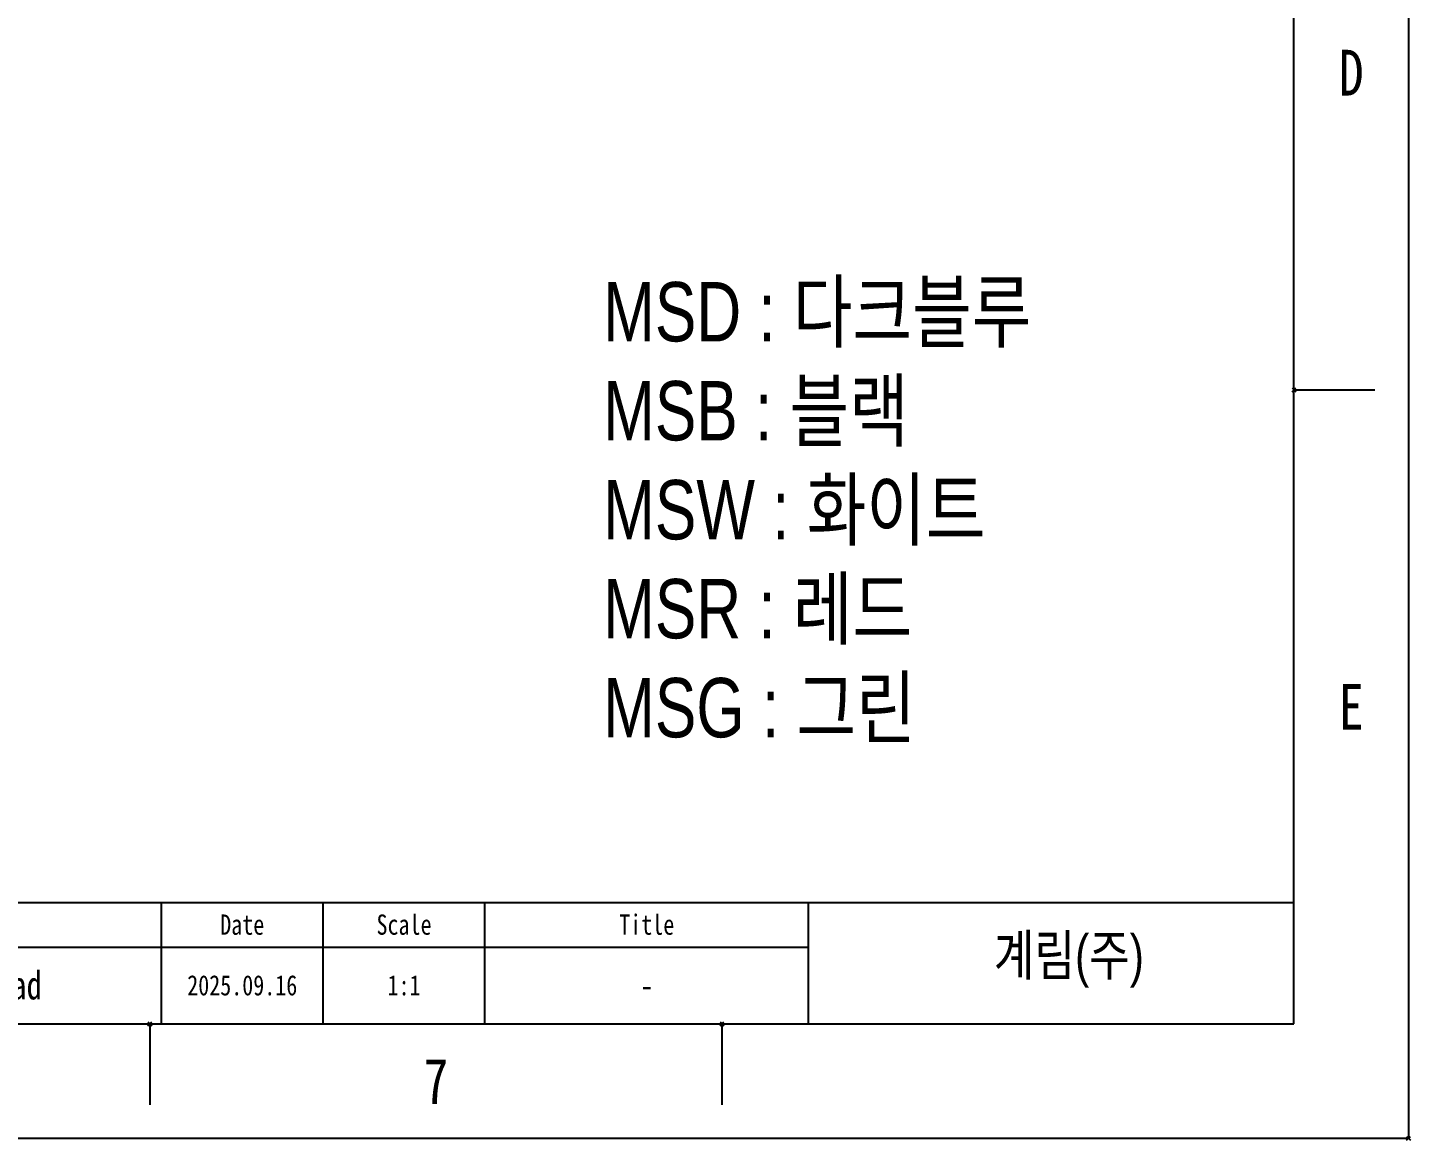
# Model space of a CAD drawing. Header units: inches. Extents: x 440 to 1212, y -520 to 27.
# Drawn here: x 990.2 to 1212.3, y -519.6 to -341 of the extents above; entities that cross this region are included whole.
import ezdxf

# ---------------------------------------------------------------- set-up
doc = ezdxf.new("R2010")
doc.units = ezdxf.units.IN
doc.header["$LTSCALE"] = 1.21
doc.header["$MEASUREMENT"] = 0
doc.header["$PDMODE"] = 3
doc.header["$PDSIZE"] = 0.3125
doc.linetypes.add('CENTERX2', pattern=[101.6, 63.5, -12.7, 12.7, -12.7])
for name, color, linetype in [('DIM', 2, 'CONTINUOUS'), ('FORM', 7, 'CONTINUOUS'), ('TEXT', 2, 'CONTINUOUS')]:
    doc.layers.add(name, color=color, linetype=linetype)
doc.styles.get("Standard").update_dxf_attribs({"font": 'txt', "width": 0.8})

msp = doc.modelspace()

# ---------------------------------------------------------------- linework, layer by layer
at = {"layer": 'DIM', "color": 7}
msp.add_point((1211.99, -519.3), dxfattribs=at)
at = {"layer": 'FORM'}
for p, q in [((1193.61, -500.93), (1193.61, 8.15)), ((1193.61, -399.11), (1206.61, -399.11)), ((842.07, -481.43), (1193.61, -481.43)), ((1011.67, -500.93), (1011.67, -481.43)), ((1011.67, -500.93), (1011.67, -481.43)), ((1011.67, -500.93), (1011.67, -481.43)), ((1037.66, -500.93), (1037.66, -481.43)), ((1063.65, -500.93), (1063.65, -481.43)), ((1115.63, -500.93), (1115.63, -481.43)), ((933.69, -488.58), (1115.63, -488.58)), ((458.48, -500.93), (1193.61, -500.93)), ((1009.83, -500.93), (1009.83, -513.92)), ((1101.72, -500.93), (1101.72, -513.92))]:
    msp.add_line(p, q, dxfattribs=at)
msp.add_lwpolyline([(440.11, 26.53), (1211.99, 26.53), (1211.99, -519.3), (440.11, -519.3)], close=True, dxfattribs=at)
for p in [(1193.61, -399.11), (1009.83, -500.93), (1101.72, -500.93)]:
    msp.add_point(p, dxfattribs=at)

# ---------------------------------------------------------------- texts
at = {"layer": 'FORM', "char_height": 7.35, "attachment_point": 5}
for s, width, insert in [('D', 12.996, (1202.8, -348.2)), ('E', 12.996, (1202.8, -450.02)), ('7', 64.98, (1055.77, -510.12))]:
    msp.add_mtext_dynamic_manual_height_columns(s, width=width, gutter_width=16.25, heights=[0], dxfattribs=dict(at, insert=insert))
at = {"layer": 'TEXT', "linetype": 'CENTERX2'}
for s, width, gutter_width, insert, char_height, attachment_point in [('{\\fHYGothic-Medium|b0|i0|c129|p18;MSD : 다크블루\\PMSB : 블랙\\PMSW : 화이트\\PMSR : 레드\\PMSG : 그린}', 114.4054, 23.83, (1082.64, -381.81), 9.5338, 1), ('{\\fHYGothic-Medium|b0|i0|c129|p18;계림(주)}', 77.976, 16.25, (1157.45, -490.87), 6.498, 5)]:
    msp.add_mtext_dynamic_manual_height_columns(s, width=width, gutter_width=gutter_width, heights=[0], dxfattribs=dict(at, insert=insert, char_height=char_height, attachment_point=attachment_point))
at = {"layer": 'TEXT', "attachment_point": 5}
for s, width, insert, char_height in [('Date', 25.992, (1024.66, -485.01), 3.249), ('Scale', 25.992, (1050.65, -485.01), 3.249), ('Title', 51.984, (1089.64, -485.01), 3.249), ('Rain Shower Head', 77.976, (972.68, -494.75), 4.5486), ('2025.09.16', 25.992, (1024.66, -494.75), 3.249), ('1:1', 25.992, (1050.65, -494.75), 3.249), ('-', 51.984, (1089.64, -494.75), 3.9)]:
    msp.add_mtext_dynamic_manual_height_columns(s, width=width, gutter_width=16.25, heights=[0], dxfattribs=dict(at, insert=insert, char_height=char_height))

doc.saveas('drawing.dxf')
